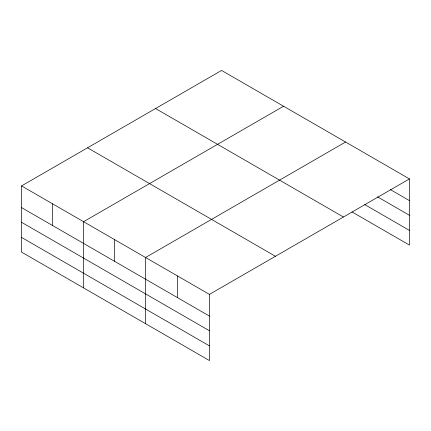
<?xml version="1.0" encoding="UTF-8"?>
<svg xmlns="http://www.w3.org/2000/svg" width="431" height="431" viewBox="0 0 431 431"><rect width="100%" height="100%" fill="white"/><g stroke="black" fill="none" stroke-linecap="round" stroke-linejoin="round"><path stroke-width="0.65" d="M21.55 185.906L209.439 294.384L209.439 360.569L21.55 252.092L21.55 185.906L221.561 70.431L409.45 178.908L409.45 245.094L351.955 211.896M283.566 106.231L83.555 221.706L83.555 287.886M345.565 142.025L145.559 257.501L145.559 323.686M209.439 294.384L409.45 178.908M390.287 189.548L409.45 200.609M377.508 196.848L409.45 215.29M364.734 204.596L409.45 230.413M155.559 108.542L343.448 217.019M87.552 147.801L275.441 256.278M21.55 207.607L209.439 316.085M21.55 222.288L209.439 330.766M21.55 237.411L209.439 345.888M177.497 275.942L177.497 297.643M114.554 239.604L114.554 261.305M52.55 203.809L52.55 225.505"/></g></svg>
